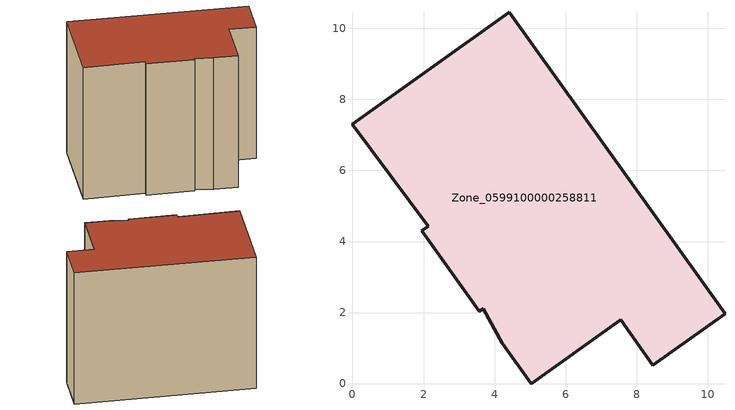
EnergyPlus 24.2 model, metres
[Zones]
Zone_0599100000258811
 floor ground (C_G): 3.58,2.03 1.95,4.3 2.13,4.43 0,7.3 4.41,10.45 10.49,1.97 8.46,0.52 7.55,1.8 5.03,0 4.21,1.14 3.68,2.1 z0
 wall outside (C_F): 1.95,4.3 3.58,2.03 3.68,2.1 4.21,1.14 5.03,0 7.55,1.8 8.46,0.52 10.49,1.97 4.41,10.45 0,7.3 2.13,4.43 1.95,4.3 z0:8.5
 roof outside (C_R): 4.21,1.14 5.03,0 7.55,1.8 8.46,0.52 10.49,1.97 4.41,10.45 0,7.3 2.13,4.43 1.95,4.3 3.58,2.03 3.68,2.1 z8.5
[BUILDING]
Pand.0599100000258811: North Axis=0; Terrain=City; Loads Convergence Tolerance Value=0.04; Temperature Convergence Tolerance Value=0.4; Solar Distribution=FullExterior; Maximum Number of Warmup Days=25; Minimum Number of Warmup Days=1
[Site:Location]
Rotterdam.The.Hague.AP_ZH_NLD Design_Conditions: Latitude=51.96; Longitude=4.45; Time Zone=1; Elevation=-4.5
[SITE:GROUNDTEMPERATURE:BUILDINGSURFACE]
18, 18, 18, 18, 18, 18, 18, 18, 18, 18, 18, 18
[MATERIAL] Thermal Absorptance=0.9; Solar Absorptance=0.7; Visible Absorptance=0.7
Name | Roughness | Thickness | Conductivity | Density | Specific Heat
G.TI.1975-1991 | MediumSmooth | 0.15 | 0.288461 | 540 | 1210
F.TI.1975-1991 | Rough | 0.3 | 0.230769 | 1920 | 840
R.TI.1975-1991 | MediumRough | 0.2 | 0.153846 | 1500 | 1000
[CONSTRUCTION]
C_G: G.TI.1975-1991
C_F: F.TI.1975-1991
C_R: R.TI.1975-1991
[ZONE]
Zone_0599100000258811: Type=1; Multiplier=1; Ceiling Height=Autocalculate; Volume=Autocalculate; Floor Area=autocalculate; Part of Total Floor Area=Yes
[ZONEINFILTRATION:DESIGNFLOWRATE]
Infil_Zone_0599100000258811: Zone or ZoneList or Space or SpaceList=Zone_0599100000258811; Schedule=AlwaysOn; Design Flow Rate Calculation Method=Flow/Area; Flow Rate per Floor Area=0.003; Constant Term Coefficient=1; Temperature Term Coefficient=0; Velocity Term Coefficient=0; Velocity Squared Term Coefficient=0
[HVACTEMPLATE:ZONE:IDEALLOADSAIRSYSTEM]
Zone_0599100000258811: Maximum Heating Supply Air Temperature=50; Minimum Cooling Supply Air Temperature=13; Maximum Heating Supply Air Humidity Ratio=0.0156; Minimum Cooling Supply Air Humidity Ratio=0.0077; Heating Limit=NoLimit; Cooling Limit=NoLimit; Dehumidification Control Type=ConstantSensibleHeatRatio; Cooling Sensible Heat Ratio=0.7; Dehumidification Setpoint=60; Humidification Control Type=None; Humidification Setpoint=30; Outdoor Air Method=None; Outdoor Air Flow Rate per Person=0.00944; Outdoor Air Flow Rate per Zone Floor Area=0; Outdoor Air Flow Rate per Zone=0; Demand Controlled Ventilation Type=None; Outdoor Air Economizer Type=NoEconomizer; Heat Recovery Type=None; Sensible Heat Recovery Effectiveness=0.7; Latent Heat Recovery Effectiveness=0.65
[ZONECONTROL:THERMOSTAT]
ThermostatControl_Zone_0599100000258811: Zone or ZoneList=Zone_0599100000258811; Control Type Schedule=DualSetpointControlType; Control 1=Thermostat_Zone_0599100000258811; Temperature Difference Between Cutout And Setpoint=0
[THERMOSTATSETPOINT:DUALSETPOINT]
Thermostat_Zone_0599100000258811: Heating Setpoint Temperature Schedule=HeatingSetpoint_Zone_0599100000258811; Cooling Setpoint Temperature Schedule=CoolingSetpoint_Zone_0599100000258811
[SCHEDULE:COMPACT]
HeatingSetpoint_Zone_0599100000258811: Through: 12/31, For: AllDays, Until: 24:00, 21
CoolingSetpoint_Zone_0599100000258811: Through: 12/31, For: AllDays, Until: 24:00, 24
DualSetpointControlType: Through: 12/31, For: AllDays, Until: 24:00, 4
AlwaysOn: Through: 12/31, For: AllDays, Until: 24:00, 1
